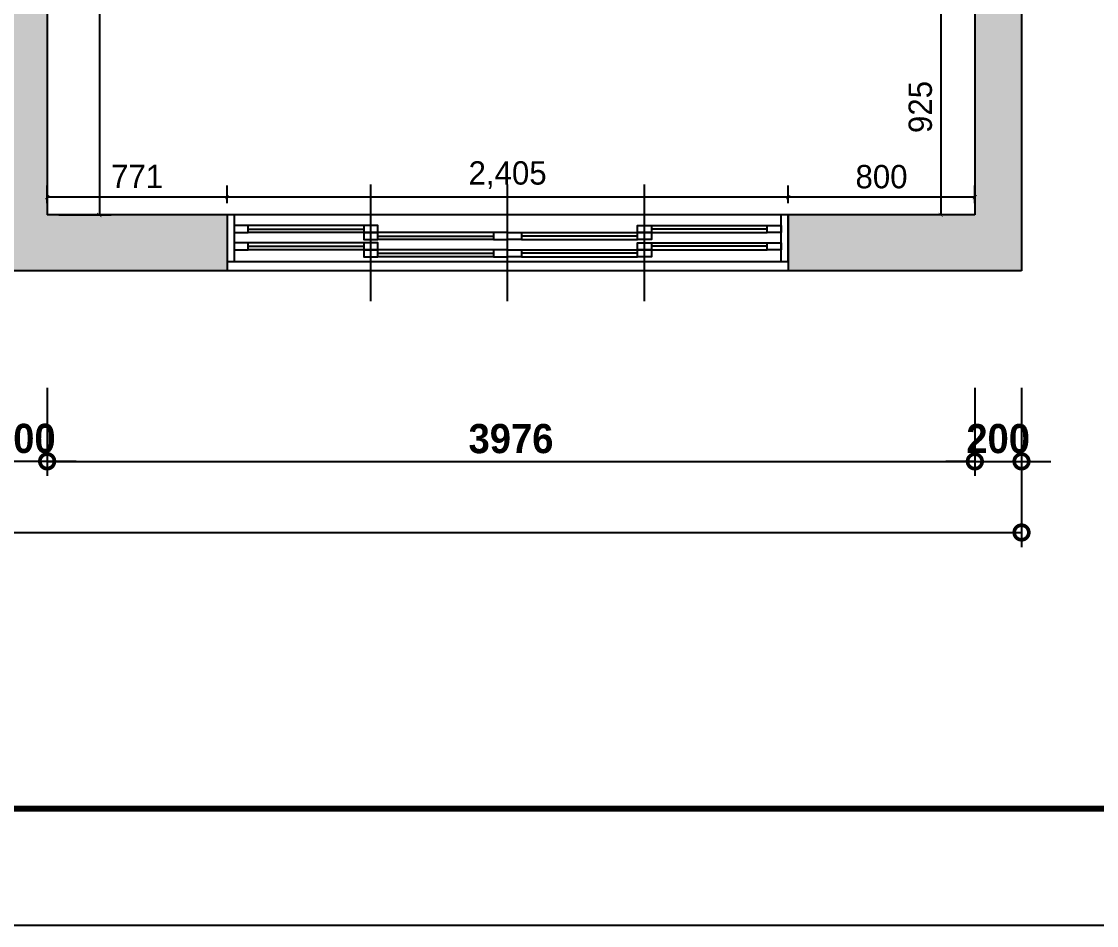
# Model space of a CAD drawing. Header units: inches. Extents: x 7740 to 83056, y -9304 to 75068.
# Drawn here: x 18760 to 23367, y 52596 to 56468 of the extents above; entities that cross this region are included whole.
import ezdxf

# ---------------------------------------------------------------- set-up
doc = ezdxf.new("R2010")
doc.units = ezdxf.units.IN
doc.header["$LTSCALE"] = 50
doc.header["$MEASUREMENT"] = 0
for name, color, linetype in [('0-SHEET', 7, 'Continuous'), ('02-WAL', 2, 'Continuous'), ('07-DIM', 5, 'Continuous'), ('07-DIM WAL', 5, 'Continuous'), ('08-HAT', 8, 'Continuous'), ('도면층2', 2, 'Continuous'), ('도면층4', 4, 'Continuous'), ('도면층5', 5, 'Continuous')]:
    doc.layers.add(name, color=color, linetype=linetype)
doc.styles.add('넥슨고딕', font='NEXONLv1GothicBold.ttf')
doc.styles.add('마감재', font='stylu.ttf')
doc.dimstyles.new('50', dxfattribs={"dimscale": 50, "dimtxt": 2.5, "dimasz": 2.5, "dimexe": 1.25, "dimexo": 2, "dimtad": 1, "dimdec": 0, "dimtxsty": '넥슨고딕', "dimblk": 'DOTSMALL', "dimcen": 2.5, "dimclrd": 1, "dimclre": 1, "dimclrt": 2, "dimadec": 0, "dimazin": 0, "dimtfac": 1, "dimtdec": 0, "dimtix": 1, "dimtmove": 0, "dimatfit": 3, "dimldrblk": 'DOTSMALL', "dimfxl": 0, "dimarcsym": 0})
doc.dimstyles.new('벽치수 Copy of DIM-50', dxfattribs={"dimscale": 50, "dimtxt": 2, "dimasz": 0.7, "dimexe": 1, "dimexo": 1, "dimgap": 0.7, "dimtad": 1, "dimdec": 0, "dimzin": 1, "dimdsep": 46, "dimlunit": 6, "dimtxsty": '마감재', "dimblk": 'ARCHTICK', "dimcen": -0.09, "dimclrd": 256, "dimclre": 256, "dimclrt": 3, "dimadec": 0, "dimazin": 0, "dimtfac": 1, "dimtdec": 0, "dimtix": 1, "dimtmove": 2, "dimatfit": 0, "dimldrblk": 'ARCHTICK', "dimfxl": 0, "dimtolj": 1, "dimtzin": 0, "dimarcsym": 0})

# ---------------------------------------------------------------- blocks, each defined once
blk = doc.blocks.new('_DOTSMALL')
at = {"color": 0, "linetype": 'ByBlock', "const_width": 0.5}
blk.add_lwpolyline([(-0.0625, 0, 1), (0.0625, 0, 1)], format="xyb", close=True, dxfattribs=at)
blk = doc.blocks.new('*D15')
at = {"layer": '07-DIM', "color": 1, "lineweight": -2}
for p, q in [((18669.9, 54899.2), (18669.9, 54521.9)), ((18869.9, 54899.2), (18869.9, 54521.9)), ((18669.9, 54584.4), (18544.9, 54584.4)), ((18669.9, 54584.4), (18869.9, 54584.4)), ((18869.9, 54584.4), (18994.9, 54584.4))]:
    blk.add_line(p, q, dxfattribs=at)
at = {"layer": 'Defpoints', "color": 0}
for p in [(18669.9, 54999.2), (18869.9, 54999.2), (18869.9, 54584.4)]:
    blk.add_point(p, dxfattribs=at)
at = {"layer": '07-DIM', "color": 1, "lineweight": -2, "xscale": 125, "yscale": 125, "zscale": 125}
blk.add_blockref('_DOTSMALL', (18669.9, 54584.4), dxfattribs=at)
at = {"layer": '07-DIM', "color": 1, "lineweight": -2, "xscale": 125, "yscale": 125, "zscale": 125, "rotation": 180}
blk.add_blockref('_DOTSMALL', (18869.9, 54584.4), dxfattribs=at)
at = {"layer": '07-DIM', "color": 2, "insert": (18769.9, 54681.3), "char_height": 125, "attachment_point": 5, "style": '넥슨고딕'}
blk.add_mtext('200', dxfattribs=at)
blk = doc.blocks.new('*D16')
at = {"layer": '07-DIM', "color": 1, "lineweight": -2}
for p, q in [((18869.9, 54899.2), (18869.9, 54521.1)), ((22845.9, 54899.2), (22845.9, 54521.1)), ((18869.9, 54583.6), (22845.9, 54583.6))]:
    blk.add_line(p, q, dxfattribs=at)
at = {"layer": 'Defpoints', "color": 0}
for p in [(18869.9, 54999.2), (22845.9, 54999.2), (22845.9, 54583.6)]:
    blk.add_point(p, dxfattribs=at)
at = {"layer": '07-DIM', "color": 1, "lineweight": -2, "xscale": 125, "yscale": 125, "zscale": 125, "rotation": 180}
blk.add_blockref('_DOTSMALL', (18869.9, 54583.6), dxfattribs=at)
at = {"layer": '07-DIM', "color": 1, "lineweight": -2, "xscale": 125, "yscale": 125, "zscale": 125}
blk.add_blockref('_DOTSMALL', (22845.9, 54583.6), dxfattribs=at)
at = {"layer": '07-DIM', "color": 2, "insert": (20857.9, 54680.4), "char_height": 125, "attachment_point": 5, "style": '넥슨고딕'}
blk.add_mtext('3976', dxfattribs=at)
blk = doc.blocks.new('*D17')
at = {"layer": '07-DIM', "color": 1, "lineweight": -2}
for p, q in [((22845.9, 54899.2), (22845.9, 54521.1)), ((23045.9, 54899.2), (23045.9, 54521.1)), ((22845.9, 54583.6), (22720.9, 54583.6)), ((22845.9, 54583.6), (23045.9, 54583.6)), ((23045.9, 54583.6), (23170.9, 54583.6))]:
    blk.add_line(p, q, dxfattribs=at)
at = {"layer": 'Defpoints', "color": 0}
for p in [(22845.9, 54999.2), (23045.9, 54999.2), (23045.9, 54583.6)]:
    blk.add_point(p, dxfattribs=at)
at = {"layer": '07-DIM', "color": 1, "lineweight": -2, "xscale": 125, "yscale": 125, "zscale": 125}
blk.add_blockref('_DOTSMALL', (22845.9, 54583.6), dxfattribs=at)
at = {"layer": '07-DIM', "color": 1, "lineweight": -2, "xscale": 125, "yscale": 125, "zscale": 125, "rotation": 180}
blk.add_blockref('_DOTSMALL', (23045.9, 54583.6), dxfattribs=at)
at = {"layer": '07-DIM', "color": 2, "insert": (22945.9, 54680.5), "char_height": 125, "attachment_point": 5, "style": '넥슨고딕'}
blk.add_mtext('200', dxfattribs=at)
blk = doc.blocks.new('_ARCHTICK')
at = {"color": 0, "linetype": 'ByBlock', "const_width": 0.075}
blk.add_lwpolyline([(-0.25, -0.25), (0.25, 0.25)], dxfattribs=at)
blk = doc.blocks.new('*D66')
at = {"layer": '07-DIM WAL', "lineweight": -2}
for p, q in [((18919.9, 58696.2), (19143.6, 58696.2)), ((19093.6, 58696.2), (19093.6, 55639.2)), ((18919.9, 55639.2), (19143.6, 55639.2))]:
    blk.add_line(p, q, dxfattribs=at)
at = {"layer": 'Defpoints', "color": 0}
for p in [(18869.9, 58696.2), (18869.9, 55639.2), (19093.6, 55639.2)]:
    blk.add_point(p, dxfattribs=at)
at = {"layer": '07-DIM WAL', "lineweight": -2, "xscale": 35, "yscale": 35, "zscale": 35}
for p, rotation in [((19093.6, 58696.2), 90), ((19093.6, 55639.2), 270)]:
    blk.add_blockref('_ARCHTICK', p, dxfattribs=dict(at, rotation=rotation))
at = {"layer": '07-DIM WAL', "color": 3, "insert": (18999.2, 57167.7), "char_height": 100, "attachment_point": 5, "rotation": 90, "style": '마감재'}
blk.add_mtext('\\A1;3,057', dxfattribs=at)
blk = doc.blocks.new('*D71')
at = {"layer": '07-DIM WAL', "lineweight": -2}
for p, q in [((22795.9, 56564.2), (22649.9, 56564.2)), ((22699.9, 56564.2), (22699.9, 55639.2)), ((22795.9, 55639.2), (22649.9, 55639.2))]:
    blk.add_line(p, q, dxfattribs=at)
at = {"layer": 'Defpoints', "color": 0}
for p in [(22845.9, 56564.2), (22699.9, 55639.2), (22845.9, 55639.2)]:
    blk.add_point(p, dxfattribs=at)
at = {"layer": '07-DIM WAL', "lineweight": -2, "xscale": 35, "yscale": 35, "zscale": 35}
for p, rotation in [((22699.9, 56564.2), 90), ((22699.9, 55639.2), 270)]:
    blk.add_blockref('_ARCHTICK', p, dxfattribs=dict(at, rotation=rotation))
at = {"layer": '07-DIM WAL', "color": 3, "insert": (22612.7, 56101.7), "char_height": 100, "attachment_point": 5, "rotation": 90, "style": '마감재'}
blk.add_mtext('\\A1;925', dxfattribs=at)
blk = doc.blocks.new('*D72')
at = {"layer": '07-DIM WAL', "lineweight": -2}
for p, q in [((22045.9, 55689.2), (22045.9, 55765.5)), ((22845.9, 55689.2), (22845.9, 55765.5)), ((22845.9, 55715.5), (22045.9, 55715.5))]:
    blk.add_line(p, q, dxfattribs=at)
at = {"layer": 'Defpoints', "color": 0}
for p in [(22045.9, 55715.5), (22045.9, 55639.2), (22845.9, 55639.2)]:
    blk.add_point(p, dxfattribs=at)
at = {"layer": '07-DIM WAL', "lineweight": -2, "xscale": 35, "yscale": 35, "zscale": 35, "rotation": 180}
blk.add_blockref('_ARCHTICK', (22045.9, 55715.5), dxfattribs=at)
at = {"layer": '07-DIM WAL', "lineweight": -2, "xscale": 35, "yscale": 35, "zscale": 35}
blk.add_blockref('_ARCHTICK', (22845.9, 55715.5), dxfattribs=at)
at = {"layer": '07-DIM WAL', "color": 3, "insert": (22445.9, 55802.6), "char_height": 100, "attachment_point": 5, "style": '마감재'}
blk.add_mtext('\\A1;800', dxfattribs=at)
blk = doc.blocks.new('*D73')
at = {"layer": '07-DIM WAL', "lineweight": -2}
for p, q in [((19640.9, 55689.2), (19640.9, 55765.5)), ((22045.9, 55689.2), (22045.9, 55765.5)), ((22045.9, 55715.5), (19640.9, 55715.5))]:
    blk.add_line(p, q, dxfattribs=at)
at = {"layer": 'Defpoints', "color": 0}
for p in [(19640.9, 55715.5), (19640.9, 55639.2), (22045.9, 55639.2)]:
    blk.add_point(p, dxfattribs=at)
at = {"layer": '07-DIM WAL', "lineweight": -2, "xscale": 35, "yscale": 35, "zscale": 35, "rotation": 180}
blk.add_blockref('_ARCHTICK', (19640.9, 55715.5), dxfattribs=at)
at = {"layer": '07-DIM WAL', "lineweight": -2, "xscale": 35, "yscale": 35, "zscale": 35}
blk.add_blockref('_ARCHTICK', (22045.9, 55715.5), dxfattribs=at)
at = {"layer": '07-DIM WAL', "color": 3, "insert": (20843.4, 55809.9), "char_height": 100, "attachment_point": 5, "style": '마감재'}
blk.add_mtext('\\A1;2,405', dxfattribs=at)
blk = doc.blocks.new('*D74')
at = {"layer": '07-DIM WAL', "lineweight": -2}
for p, q in [((18869.9, 55689.2), (18869.9, 55765.5)), ((19640.9, 55689.2), (19640.9, 55765.5)), ((19640.9, 55715.5), (18869.9, 55715.5))]:
    blk.add_line(p, q, dxfattribs=at)
at = {"layer": 'Defpoints', "color": 0}
for p in [(18869.9, 55715.5), (18869.9, 55639.2), (19640.9, 55639.2)]:
    blk.add_point(p, dxfattribs=at)
at = {"layer": '07-DIM WAL', "lineweight": -2, "xscale": 35, "yscale": 35, "zscale": 35, "rotation": 180}
blk.add_blockref('_ARCHTICK', (18869.9, 55715.5), dxfattribs=at)
at = {"layer": '07-DIM WAL', "lineweight": -2, "xscale": 35, "yscale": 35, "zscale": 35}
blk.add_blockref('_ARCHTICK', (19640.9, 55715.5), dxfattribs=at)
at = {"layer": '07-DIM WAL', "color": 3, "insert": (19255.4, 55804.1), "char_height": 100, "attachment_point": 5, "style": '마감재'}
blk.add_mtext('\\A1;771', dxfattribs=at)
blk = doc.blocks.new('*D132')
at = {"layer": '07-DIM', "color": 1, "lineweight": -2}
for p, q in [((11919.9, 54899.2), (11919.9, 54216.6)), ((23045.9, 54899.2), (23045.9, 54216.6)), ((11919.9, 54279.1), (23045.9, 54279.1))]:
    blk.add_line(p, q, dxfattribs=at)
at = {"layer": 'Defpoints', "color": 0}
for p in [(11919.9, 54999.2), (23045.9, 54999.2), (23045.9, 54279.1)]:
    blk.add_point(p, dxfattribs=at)
at = {"layer": '07-DIM', "color": 1, "lineweight": -2, "xscale": 125, "yscale": 125, "zscale": 125, "rotation": 180}
blk.add_blockref('_DOTSMALL', (11919.9, 54279.1), dxfattribs=at)
at = {"layer": '07-DIM', "color": 1, "lineweight": -2, "xscale": 125, "yscale": 125, "zscale": 125}
blk.add_blockref('_DOTSMALL', (23045.9, 54279.1), dxfattribs=at)
at = {"layer": '07-DIM', "color": 2, "insert": (17482.9, 54376), "char_height": 125, "attachment_point": 5, "style": '넥슨고딕'}
blk.add_mtext('11126', dxfattribs=at)

msp = doc.modelspace()

# ---------------------------------------------------------------- hatches: boundary and pattern name
at = {"layer": '08-HAT'}
h = msp.add_hatch(color=256, dxfattribs=at)
h.dxf.hatch_style = 1
h.paths.add_polyline_path([(14189.9, 58859.2), (12654.9, 58859.2), (12654.9, 59064.2), (12454.9, 59064.2), (12454.9, 58859.2), (11919.9, 58859.2), (11919.9, 57884.2), (12119.9, 57884.2), (12119.9, 58659.2), (14189.9, 58659.2)])
h.paths.add_polyline_path([(12824.9, 55599.2), (12119.9, 55599.2), (12119.9, 56379.2), (11919.9, 56379.2), (11919.9, 55399.2), (12824.9, 55399.2)])
h.paths.add_polyline_path([(15594.9, 55599.2), (15284.9, 55599.2), (15284.9, 58859.2), (15084.9, 58859.2), (15084.9, 58659.2), (15084.9, 55599.2), (14329.9, 55599.2), (14329.9, 55399.2), (15594.9, 55399.2)])
h.paths.add_polyline_path([(19640.9, 55639.2), (18869.9, 55639.2), (18869.9, 58696.2), (18869.9, 58896.2), (18669.9, 58896.2), (18669.9, 55599.2), (18359.9, 55599.2), (18359.9, 55399.2), (19640.9, 55399.2)])
h.paths.add_polyline_path([(23045.9, 56564.2), (22845.9, 56564.2), (22845.9, 55639.2), (22045.9, 55639.2), (22045.9, 55439.2), (22045.9, 55399.2), (23045.9, 55399.2)])
h.paths.add_polyline_path([(23144.9, 58896.2), (22944.9, 58896.2), (22064.9, 58896.2), (22064.9, 58984.2), (21864.9, 58984.2), (21864.9, 58896.2), (19869.9, 58896.2), (19869.9, 58696.2), (22845.9, 58696.2), (22845.9, 57764.2), (23045.9, 57764.2), (23045.9, 58696.2), (23144.9, 58696.2)])
h.paths.add_polyline_path([(23144.9, 60659.2), (21190.9, 60659.2), (21190.9, 63104.2), (21332.9, 63104.2), (21332.9, 63317.2), (21132.9, 63317.2), (20485.9, 63317.2), (20485.9, 63104.2), (20990.9, 63104.2), (20990.9, 60659.2), (20205.9, 60659.2), (20205.9, 60459.2), (21864.9, 60459.2), (21864.9, 60359.2), (22064.9, 60359.2), (22064.9, 60459.2), (23144.9, 60459.2)])
h.paths.add_polyline_path([(19345.9, 63304.2), (19345.9, 63317.2), (18235.9, 63317.2), (18235.9, 63117.2), (18725.9, 63117.2), (18725.9, 60659.2), (18230.9, 60659.2), (18230.9, 60459.2), (19455.9, 60459.2), (19455.9, 60659.2), (18925.9, 60659.2), (18925.9, 63104.2), (19345.9, 63104.2)])
h.paths.add_polyline_path([(16435.9, 63317.2), (15635.9, 63317.2), (15635.9, 63117.2), (15735.9, 63117.2), (15735.9, 60459.2), (16435.9, 60459.2), (16435.9, 60659.2), (15935.9, 60659.2), (15935.9, 63117.2), (16435.9, 63117.2)])
h.paths.add_polyline_path([(12670.9, 63317.2), (12292.9, 63317.2), (12292.9, 63117.2), (12454.9, 63117.2), (12454.9, 62414.2), (12654.9, 62414.2), (12654.9, 63117.2), (12670.9, 63117.2)])
h.paths.add_polyline_path([(13940.9, 60659.2), (12654.9, 60659.2), (12654.9, 61209.2), (12454.9, 61209.2), (12454.9, 60459.2), (12654.9, 60459.2), (13940.9, 60459.2)])
h.paths.add_polyline_path([(14875.9, 63317.2), (14430.9, 63317.2), (14430.9, 63117.2), (14875.9, 63117.2)])
h.paths.add_polyline_path([(12492.9, 64642.2), (12292.9, 64642.2), (12292.9, 64442.2), (12492.9, 64442.2)])
h.paths.add_polyline_path([(16435.9, 64442.2), (16435.9, 64642.2), (16235.9, 64642.2), (16235.9, 64442.2), (16235.9, 63317.2), (16435.9, 63317.2)])
h.paths.add_polyline_path([(21332.9, 64642.2), (21132.9, 64642.2), (21132.9, 64442.2), (21332.9, 64442.2)])

# ---------------------------------------------------------------- linework, layer by layer
at = {"layer": '0-SHEET', "color": 9}
msp.add_lwpolyline([(7739.8, 67445.7), (28739.8, 67445.7), (28739.8, 52595.7), (7739.8, 52595.7)], close=True, dxfattribs=at)
at = {"layer": '0-SHEET', "color": 1, "const_width": 25.6}
msp.add_lwpolyline([(8131.9, 53095.7), (28371.1, 53095.7), (28371.1, 66945.7), (8131.9, 66945.7)], close=True, dxfattribs=at)
at = {"layer": '02-WAL'}
for p, q in [((18869.9, 58696.2), (18869.9, 55639.2)), ((22845.9, 58696.2), (22845.9, 55639.2)), ((23045.9, 58696.2), (23045.9, 55399.2)), ((22845.9, 55639.2), (18869.9, 55639.2)), ((19640.9, 55639.2), (19640.9, 55399.2)), ((22045.9, 55639.2), (22045.9, 55399.2)), ((23045.9, 55399.2), (11919.9, 55399.2))]:
    msp.add_line(p, q, dxfattribs=at)
at = {"layer": '도면층2'}
for p, q in [((19640.9, 55639.2), (19640.9, 55439.2)), ((22045.9, 55639.2), (22045.9, 55439.2))]:
    msp.add_line(p, q, dxfattribs=at)
at = {"layer": '도면층4'}
for p, q in [((20257.2, 55270), (20257.2, 55770)), ((20843.4, 55270), (20843.4, 55770)), ((21429.7, 55270), (21429.7, 55770)), ((22045.9, 55639.2), (19640.9, 55639.2)), ((19640.9, 55639.2), (19640.9, 55439.2)), ((19670.9, 55639.2), (19670.9, 55439.2)), ((22015.9, 55439.2), (22015.9, 55639.2)), ((22045.9, 55439.2), (22045.9, 55639.2)), ((19730.9, 55578.8), (20227.2, 55578.8)), ((21955.9, 55578.8), (21459.7, 55578.8)), ((20287.2, 55548.8), (20783.4, 55548.8)), ((21399.7, 55548.8), (20903.4, 55548.8)), ((19730.9, 55505), (20227.2, 55505)), ((20287.2, 55475), (20783.4, 55475)), ((21399.7, 55475), (20903.4, 55475)), ((21955.9, 55505), (21459.7, 55505)), ((19640.9, 55439.2), (22045.9, 55439.2))]:
    msp.add_line(p, q, dxfattribs=at)
for points in [[(19670.9, 55593.8), (19670.9, 55563.8), (19730.9, 55563.8), (19730.9, 55593.8)], [(20227.2, 55593.8), (20227.2, 55563.8), (20287.2, 55563.8), (20287.2, 55593.8)], [(21459.7, 55593.8), (21459.7, 55563.8), (21399.7, 55563.8), (21399.7, 55593.8)], [(22015.9, 55593.8), (22015.9, 55563.8), (21955.9, 55563.8), (21955.9, 55593.8)], [(19670.9, 55520), (19670.9, 55490), (19730.9, 55490), (19730.9, 55520)], [(20227.2, 55563.8), (20227.2, 55533.8), (20287.2, 55533.8), (20287.2, 55563.8)], [(20227.2, 55520), (20227.2, 55490), (20287.2, 55490), (20287.2, 55520)], [(20783.4, 55563.8), (20783.4, 55533.8), (20843.4, 55533.8), (20843.4, 55563.8)], [(20903.4, 55563.8), (20903.4, 55533.8), (20843.4, 55533.8), (20843.4, 55563.8)], [(21459.7, 55563.8), (21459.7, 55533.8), (21399.7, 55533.8), (21399.7, 55563.8)], [(21459.7, 55520), (21459.7, 55490), (21399.7, 55490), (21399.7, 55520)], [(22015.9, 55520), (22015.9, 55490), (21955.9, 55490), (21955.9, 55520)], [(20227.2, 55490), (20227.2, 55460), (20287.2, 55460), (20287.2, 55490)], [(20783.4, 55490), (20783.4, 55460), (20843.4, 55460), (20843.4, 55490)], [(20903.4, 55490), (20903.4, 55460), (20843.4, 55460), (20843.4, 55490)], [(21459.7, 55490), (21459.7, 55460), (21399.7, 55460), (21399.7, 55490)]]:
    msp.add_lwpolyline(points, close=True, dxfattribs=at)
at = {"layer": '도면층5'}
for p, q in [((20227.2, 55593.8), (19730.9, 55593.8)), ((21459.7, 55593.8), (21955.9, 55593.8)), ((20227.2, 55563.8), (19730.9, 55563.8)), ((20227.2, 55520), (19730.9, 55520)), ((20783.4, 55563.8), (20287.2, 55563.8)), ((20783.4, 55533.8), (20287.2, 55533.8)), ((20903.4, 55563.8), (21399.7, 55563.8)), ((20903.4, 55533.8), (21399.7, 55533.8)), ((21459.7, 55563.8), (21955.9, 55563.8)), ((21459.7, 55520), (21955.9, 55520)), ((20227.2, 55490), (19730.9, 55490)), ((20783.4, 55490), (20287.2, 55490)), ((20903.4, 55490), (21399.7, 55490)), ((21459.7, 55490), (21955.9, 55490)), ((20783.4, 55460), (20287.2, 55460)), ((20903.4, 55460), (21399.7, 55460))]:
    msp.add_line(p, q, dxfattribs=at)

# ---------------------------------------------------------------- dimensions: what is measured, and where the dimension line sits
at = {"layer": '07-DIM'}
for base, p1, p2, picture, middle in [((23045.9, 54279.1), (11919.9, 54999.2), (23045.9, 54999.2), '*D132', (17482.9, 54376)), ((18869.9, 54584.4), (18669.9, 54999.2), (18869.9, 54999.2), '*D15', (18769.9, 54681.3)), ((22845.9, 54583.6), (18869.9, 54999.2), (22845.9, 54999.2), '*D16', (20857.9, 54680.4)), ((23045.9, 54583.6), (22845.9, 54999.2), (23045.9, 54999.2), '*D17', (22945.9, 54680.5))]:
    dim = msp.add_linear_dim(base=base, p1=p1, p2=p2, dimstyle='50', dxfattribs=at)
    dim.commit()
    dim.dimension.update_dxf_attribs({"geometry": picture, "text_midpoint": middle})
at = {"layer": '07-DIM WAL'}
for base, p1, p2, picture, middle in [((19093.6, 55639.2), (18869.9, 58696.2), (18869.9, 55639.2), '*D66', (18999.2, 57167.7)), ((22699.9, 55639.2), (22845.9, 56564.2), (22845.9, 55639.2), '*D71', (22612.7, 56101.7))]:
    dim = msp.add_linear_dim(base=base, p1=p1, p2=p2, angle=90, dimstyle='벽치수 Copy of DIM-50', dxfattribs=at)
    dim.commit()
    dim.dimension.update_dxf_attribs({"geometry": picture, "text_midpoint": middle})
for base, p1, p2, picture, middle in [((18869.9, 55715.5), (19640.9, 55639.2), (18869.9, 55639.2), '*D74', (19255.4, 55804.1)), ((19640.9, 55715.5), (22045.9, 55639.2), (19640.9, 55639.2), '*D73', (20843.4, 55809.9)), ((22045.9, 55715.5), (22845.9, 55639.2), (22045.9, 55639.2), '*D72', (22445.9, 55802.6))]:
    dim = msp.add_linear_dim(base=base, p1=p1, p2=p2, dimstyle='벽치수 Copy of DIM-50', dxfattribs=at)
    dim.commit()
    dim.dimension.update_dxf_attribs({"geometry": picture, "text_midpoint": middle})

doc.saveas('drawing.dxf')
